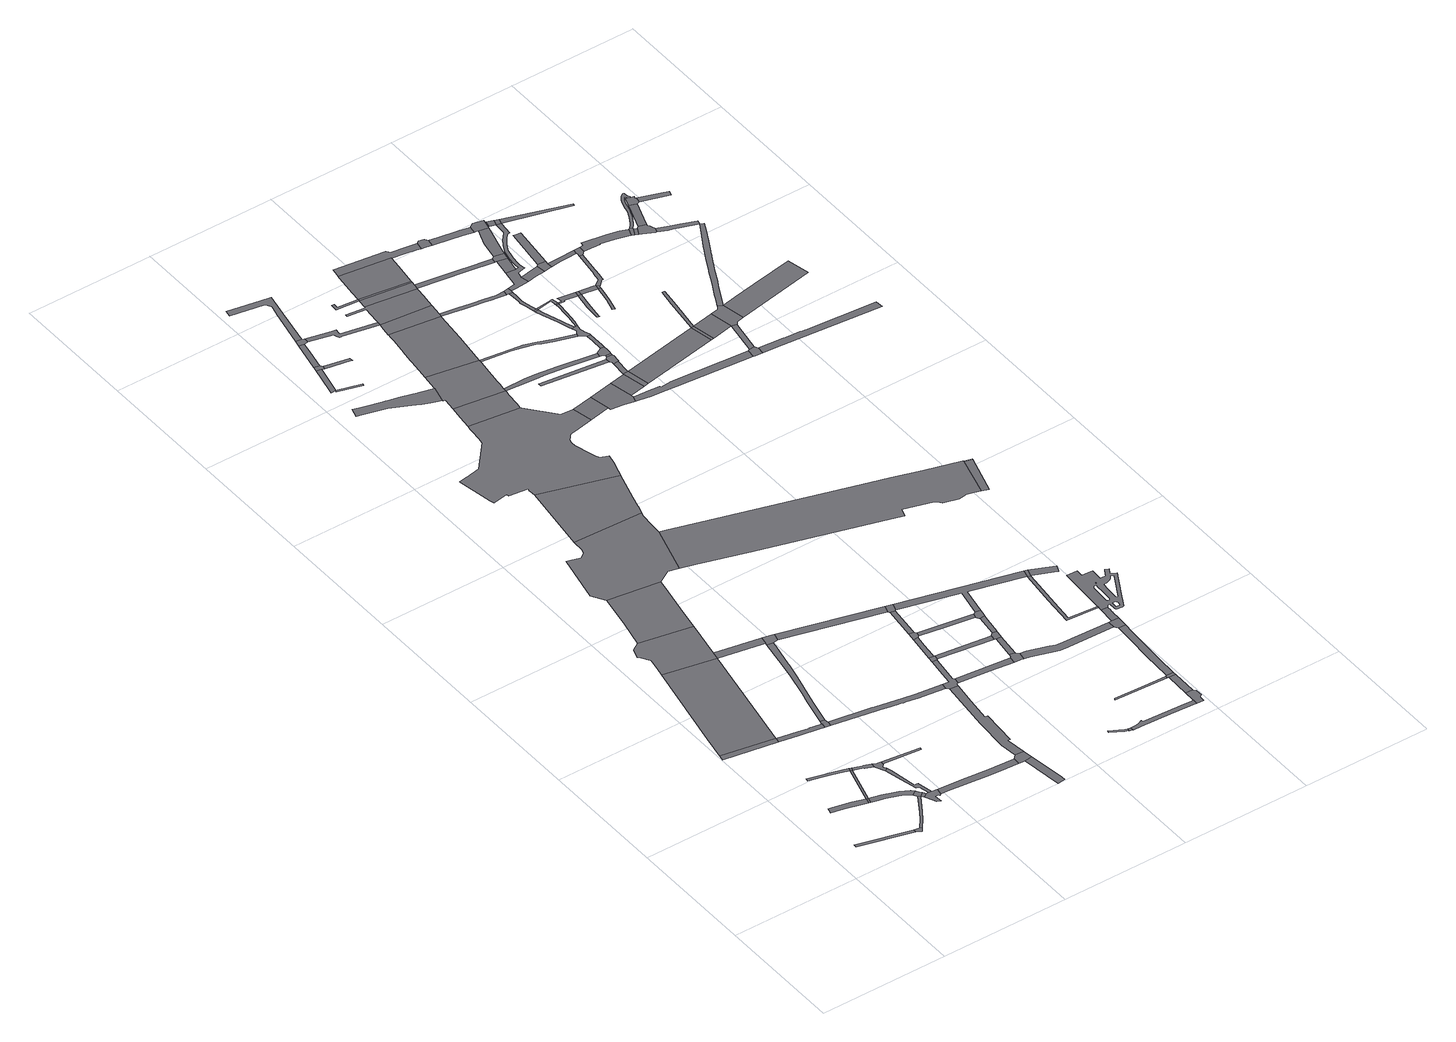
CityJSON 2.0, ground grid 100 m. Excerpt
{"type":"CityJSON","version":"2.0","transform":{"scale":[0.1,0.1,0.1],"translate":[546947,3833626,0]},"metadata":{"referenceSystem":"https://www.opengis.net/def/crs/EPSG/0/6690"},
"CityObjects":{
"road1":{"type":"Road","attributes":{"RoadStructureAttribute.sectionType":"1"},"geometry":[{"type":"MultiSurface","lod":"1","boundaries":[[[0,1,2,3]]]}]},
"road2":{"type":"Road","attributes":{"RoadStructureAttribute.sectionType":"1"},"geometry":[{"type":"MultiSurface","lod":"1","boundaries":[[[4,5,6,7,8,9,10,11]]]}]},
"road3":{"type":"Road","geometry":[{"type":"MultiSurface","lod":"1","boundaries":[[[12,13,14,15]]]}]},
"road4":{"type":"Road","geometry":[{"type":"MultiSurface","lod":"1","boundaries":[[[3,2,16,17,18,19,20]]]}]},
"road5":{"type":"Road","geometry":[{"type":"MultiSurface","lod":"1","boundaries":[[[11,10,21,22]]]}]},
"road6":{"type":"Road","attributes":{"RoadStructureAttribute.sectionType":"1"},"geometry":[{"type":"MultiSurface","lod":"1","boundaries":[[[23,24,25,26,27,28,29,30,31]]]}]},
"road7":{"type":"Road","attributes":{"RoadStructureAttribute.sectionType":"1"},"geometry":[{"type":"MultiSurface","lod":"1","boundaries":[[[30,11,22,32]]]}]},
"road8":{"type":"Road","attributes":{"RoadStructureAttribute.sectionType":"1"},"geometry":[{"type":"MultiSurface","lod":"1","boundaries":[[[33,34,35,20,19,36,37,38]]]}]},
"road9":{"type":"Road","attributes":{"RoadStructureAttribute.sectionType":"1"},"geometry":[{"type":"MultiSurface","lod":"1","boundaries":[[[39,40,41,42,22,21,43,44,45,46,47,48,49]]]}]},
"road10":{"type":"Road","attributes":{"function":"3","RoadStructureAttribute.sectionType":"1"},"geometry":[{"type":"MultiSurface","lod":"1","boundaries":[[[50,51,12,15,52,53]]]}]},
"road11":{"type":"Road","geometry":[{"type":"MultiSurface","lod":"1","boundaries":[[[31,30,32,54]]]}]},
"road12":{"type":"Road","attributes":{"RoadStructureAttribute.sectionType":"1"},"geometry":[{"type":"MultiSurface","lod":"1","boundaries":[[[55,56,54,32,57,58,59,60]]]}]},
"road13":{"type":"Road","geometry":[{"type":"MultiSurface","lod":"1","boundaries":[[[61,49,48,33,38,62]]]}]},
"road14":{"type":"Road","attributes":{"RoadStructureAttribute.sectionType":"1"},"geometry":[{"type":"MultiSurface","lod":"1","boundaries":[[[62,38,63,64]]]}]},
"road15":{"type":"Road","attributes":{"RoadStructureAttribute.sectionType":"1"},"geometry":[{"type":"MultiSurface","lod":"1","boundaries":[[[65,66,67,68,69,15,14,70,71,72,73]]]}]},
"road16":{"type":"Road","geometry":[{"type":"MultiSurface","lod":"1","boundaries":[[[64,63,74,75,76,77,78,79,80,81,82,83]]]}]},
"road17":{"type":"Road","attributes":{"RoadStructureAttribute.sectionType":"1"},"geometry":[{"type":"MultiSurface","lod":"1","boundaries":[[[84,85,86,87,88,89,90,91,92,83,82]]]}]},
"road18":{"type":"Road","geometry":[{"type":"MultiSurface","lod":"1","boundaries":[[[93,94,60,59,89,88,95,96,97,98,99,100,101,102,103,104]]]}]},
"road19":{"type":"Road","geometry":[{"type":"MultiSurface","lod":"1","boundaries":[[[105,106,107,108,109,110,111,50,53,112,113,114]]]}]},
"road20":{"type":"Road","geometry":[{"type":"MultiSurface","lod":"1","boundaries":[[[115,116,117,73,72,118,119,120,121,122]]]}]},
"road21":{"type":"Road","attributes":{"RoadStructureAttribute.sectionType":"1"},"geometry":[{"type":"MultiSurface","lod":"1","boundaries":[[[123,124,104,103]]]}]},
"road22":{"type":"Road","attributes":{"RoadStructureAttribute.sectionType":"1"},"geometry":[{"type":"MultiSurface","lod":"1","boundaries":[[[125,126,127,81,80,128,129,130,131,132]]]}]},
"road23":{"type":"Road","attributes":{"function":"3","RoadStructureAttribute.sectionType":"1"},"geometry":[{"type":"MultiSurface","lod":"1","boundaries":[[[133,134,105,114,135,136,137]]]}]},
"road24":{"type":"Road","attributes":{"RoadStructureAttribute.sectionType":"1"},"geometry":[{"type":"MultiSurface","lod":"1","boundaries":[[[138,139,140,141,142,115,122,143,144,145,146,147,148]]]}]},
"road25":{"type":"Road","attributes":{"RoadStructureAttribute.sectionType":"1"},"geometry":[{"type":"MultiSurface","lod":"1","boundaries":[[[113,112,149,150,151,152,153]]]}]},
"road26":{"type":"Road","attributes":{"RoadStructureAttribute.sectionType":"1"},"geometry":[{"type":"MultiSurface","lod":"1","boundaries":[[[154,155,156,157,158,159,119,118,160,161,162,163,164,165,166,167,168,169,170]]]}]},
"road27":{"type":"Road","geometry":[{"type":"MultiSurface","lod":"1","boundaries":[[[171,153,152,138,148,172,173]]]}]},
"road28":{"type":"Road","attributes":{"RoadStructureAttribute.sectionType":"1"},"geometry":[{"type":"MultiSurface","lod":"1","boundaries":[[[174,175,176,177,178,179]]]}]},
"road29":{"type":"Road","geometry":[{"type":"MultiSurface","lod":"1","boundaries":[[[180,132,131,177,176,181]]]}]},
"road30":{"type":"Road","geometry":[{"type":"MultiSurface","lod":"1","boundaries":[[[182,183,184,185,186,187,188,189,190,191,133,137,192,193,194,195,196,197]]]}]},
"road31":{"type":"Road","attributes":{"RoadStructureAttribute.sectionType":"1"},"geometry":[{"type":"MultiSurface","lod":"1","boundaries":[[[198,199,200,180,181,201,202,203,204,205,206]]]}]},
"road32":{"type":"Road","attributes":{"RoadStructureAttribute.sectionType":"1"},"geometry":[{"type":"MultiSurface","lod":"1","boundaries":[[[207,208,209,210,211]]]}]},
"road33":{"type":"Road","attributes":{"RoadStructureAttribute.sectionType":"1"},"geometry":[{"type":"MultiSurface","lod":"1","boundaries":[[[173,172,212,213]]]}]},
"road34":{"type":"Road","geometry":[{"type":"MultiSurface","lod":"1","boundaries":[[[214,215,216,210,217]]]}]},
"road35":{"type":"Road","attributes":{"RoadStructureAttribute.sectionType":"1"},"geometry":[{"type":"MultiSurface","lod":"1","boundaries":[[[218,219,220,221,170,169,198,206,222,223,224,225,226,227,228,229,230]]]}]},
"road36":{"type":"Road","attributes":{"function":"3"},"geometry":[{"type":"MultiSurface","lod":"1","boundaries":[[[231,182,197,232,233,234,235,236]]]}]},
"road37":{"type":"Road","geometry":[{"type":"MultiSurface","lod":"1","boundaries":[[[237,238,207,211,239,240,241,242,243]]]}]},
"road38":{"type":"Road","attributes":{"RoadStructureAttribute.sectionType":"1"},"geometry":[{"type":"MultiSurface","lod":"1","boundaries":[[[244,245,246,247,248,249,250,251,252,253,254,255,256,257,258,259,260,261,262,263,264,265,266]]]}]},
"road39":{"type":"Road","attributes":{"RoadStructureAttribute.sectionType":"1"},"geometry":[{"type":"MultiSurface","lod":"1","boundaries":[[[267,268,237,243,269,270]]]}]},
"road40":{"type":"Road","geometry":[{"type":"MultiSurface","lod":"1","boundaries":[[[271,218,230,272,273,274,275,276]]]}]},
"road41":{"type":"Road","geometry":[{"type":"MultiSurface","lod":"1","boundaries":[[[277,278,279,280,240,239]]]}]},
"road42":{"type":"Road","attributes":{"RoadStructureAttribute.sectionType":"1"},"geometry":[{"type":"MultiSurface","lod":"1","boundaries":[[[281,282,283,284,285,286,271,276]]]}]},
"road43":{"type":"Road","geometry":[{"type":"MultiSurface","lod":"1","boundaries":[[[287,288,289,290,291,292,293,294,295,296,297,298,299,300,301,302,303,304,305,306,231,236,307,308,309,310,311,312,313,314,315,316,317,318,319,320,321,322,323,324,325,326,327,328,329,330,331,332,333,334,335]]]}]},
"road44":{"type":"Road","geometry":[{"type":"MultiSurface","lod":"1","boundaries":[[[336,337,267,270,338,339,340]]]}]},
"road45":{"type":"Road","attributes":{"RoadStructureAttribute.sectionType":"1"},"geometry":[{"type":"MultiSurface","lod":"1","boundaries":[[[341,342,343,344,345,346,347,348,349,350,351,352,353,354,355,336,340]]]}]},
"road46":{"type":"Road","attributes":{"RoadStructureAttribute.sectionType":"1"},"geometry":[{"type":"MultiSurface","lod":"1","boundaries":[[[225,224,356,357,358]]]}]},
"road47":{"type":"Road","geometry":[{"type":"MultiSurface","lod":"1","boundaries":[[[359,285,284,360,361,362,363,364,365,366]]]}]},
"road48":{"type":"Road","geometry":[{"type":"MultiSurface","lod":"1","boundaries":[[[367,368,369,370,371,372,373,374]]]}]},
"road49":{"type":"Road","attributes":{"RoadStructureAttribute.sectionType":"1"},"geometry":[{"type":"MultiSurface","lod":"1","boundaries":[[[375,359,366,376,377]]]}]},
"road50":{"type":"Road","geometry":[{"type":"MultiSurface","lod":"1","boundaries":[[[374,373,378,379,380]]]}]},
"road51":{"type":"Road","attributes":{"RoadStructureAttribute.sectionType":"1"},"geometry":[{"type":"MultiSurface","lod":"1","boundaries":[[[275,274,381,382]]]}]},
"road52":{"type":"Road","attributes":{"RoadStructureAttribute.sectionType":"1"}},
"road53":{"type":"Road","geometry":[{"type":"MultiSurface","lod":"1","boundaries":[[[213,212,383,375,377,384,385,386]]]}]},
"road54":{"type":"Road","geometry":[{"type":"MultiSurface","lod":"1","boundaries":[[[387,388,287,335,389,390,391,392,393,394,395,396]]]}]},
"road55":{"type":"Road","attributes":{"RoadStructureAttribute.sectionType":"1"},"geometry":[{"type":"MultiSurface","lod":"1","boundaries":[[[397,398,399,400,339,338,401,402,403,404,405,406,407]]]}]},
"road56":{"type":"Road","attributes":{"RoadStructureAttribute.sectionType":"1"},"geometry":[{"type":"MultiSurface","lod":"1","boundaries":[[[363,362,408,409,410]]]}]},
"road57":{"type":"Road","geometry":[{"type":"MultiSurface","lod":"1","boundaries":[[[411,412,358,357,413,414,415,416,417]]]}]},
"road58":{"type":"Road","geometry":[{"type":"MultiSurface","lod":"1","boundaries":[[[418,419,266,265,420,421,422,423,387,396,424,425,426,427,428,429,430,431,432,433,434,435]]]}]},
"road59":{"type":"Road","attributes":{"RoadStructureAttribute.sectionType":"1"},"geometry":[{"type":"MultiSurface","lod":"1","boundaries":[[[436,411,417,437]]]}]},
"road60":{"type":"Road","geometry":[{"type":"MultiSurface","lod":"1","boundaries":[[[438,382,381,439,436,437,440,441]]]}]},
"road61":{"type":"Road","attributes":{"RoadStructureAttribute.sectionType":"1"},"geometry":[{"type":"MultiSurface","lod":"1","boundaries":[[[442,443,444,445,446,447,448,380,379,449,450,451,452,453,454,455,456]]]}]},
"road62":{"type":"Road","attributes":{"RoadStructureAttribute.sectionType":"1"},"geometry":[{"type":"MultiSurface","lod":"1","boundaries":[[[457,458,459,460,461,438,441]]]}]},
"road63":{"type":"Road","geometry":[{"type":"MultiSurface","lod":"1","boundaries":[[[462,463,410,409,464,465,460,459,466,467]]]}]},
"road64":{"type":"Road","attributes":{"function":"3","RoadStructureAttribute.sectionType":"1"},"geometry":[{"type":"MultiSurface","lod":"1","boundaries":[[[468,469,470,471,472,473,474,475,476,418,435,477,478,479,480,481]]]}]},
"road65":{"type":"Road","geometry":[{"type":"MultiSurface","lod":"1","boundaries":[[[482,483,484,485,486,487]]]}]},
"road66":{"type":"Road","attributes":{"RoadStructureAttribute.sectionType":"1"},"geometry":[{"type":"MultiSurface","lod":"1","boundaries":[[[488,489,490,491,492,493,494,495]]]}]},
"road67":{"type":"Road","geometry":[{"type":"MultiSurface","lod":"1","boundaries":[[[386,385,496,497,462,467,498,499,500,501]]]}]},
"road68":{"type":"Road","attributes":{"RoadStructureAttribute.sectionType":"1"},"geometry":[{"type":"MultiSurface","lod":"1","boundaries":[[[502,332,331,503]]]}]},
"road69":{"type":"Road","attributes":{"RoadStructureAttribute.sectionType":"1"},"geometry":[{"type":"MultiSurface","lod":"1","boundaries":[[[504,505,506,507,416,415,508,509,510,511,512]]]}]},
"road70":{"type":"Road","geometry":[{"type":"MultiSurface","lod":"1","boundaries":[[[406,513,514,468,481,515,516]]]}]},
"road71":{"type":"Road","geometry":[{"type":"MultiSurface","lod":"1","boundaries":[[[517,518,519,520,521,522,523,524,407,406,516,525,526,527,528]]]}]},
"road72":{"type":"Road","attributes":{"function":"3","RoadStructureAttribute.sectionType":"1"},"geometry":[{"type":"MultiSurface","lod":"1","boundaries":[[[529,530,531,532,533,534,535,536,537,194,193,538,539,540,541,542,543,544,545,546,547,548,549,550,551,552,553]]]}]},
"road73":{"type":"Road","geometry":[{"type":"MultiSurface","lod":"1","boundaries":[[[554,555,456,455,556,557,558,559]]]}]},
"road74":{"type":"Road","attributes":{"RoadStructureAttribute.sectionType":"1"},"geometry":[{"type":"MultiSurface","lod":"1","boundaries":[[[560,561,555,554,562]]]}]},
"road75":{"type":"Road","geometry":[{"type":"MultiSurface","lod":"1","boundaries":[[[486,528,527,563,564,565]]]}]},
"road76":{"type":"Road","geometry":[{"type":"MultiSurface","lod":"1","boundaries":[[[566,567,495,494,560,562,568]]]}]},
"road77":{"type":"Road","attributes":{"RoadStructureAttribute.sectionType":"1"},"geometry":[{"type":"MultiSurface","lod":"1","boundaries":[[[569,570,571,572,424,396,573,574,575,576,577,578]]]}]},
"road78":{"type":"Road","geometry":[{"type":"MultiSurface","lod":"1","boundaries":[[[487,486,565,579]]]}]},
"road79":{"type":"Road","geometry":[{"type":"MultiSurface","lod":"1","boundaries":[[[580,502,503,581,582,583,584,585]]]}]},
"road80":{"type":"Road","attributes":{"function":"3","RoadStructureAttribute.sectionType":"1"},"geometry":[{"type":"MultiSurface","lod":"1","boundaries":[[[586,587,588,589,590,591,592,487,579,593,594]]]}]},
"road81":{"type":"Road","attributes":{"RoadStructureAttribute.sectionType":"1"},"geometry":[{"type":"MultiSurface","lod":"1","boundaries":[[[595,596,597,598,599]]]}]},
"road82":{"type":"Road","attributes":{"RoadStructureAttribute.sectionType":"1"},"geometry":[{"type":"MultiSurface","lod":"1","boundaries":[[[600,601,602,603,566,568,604,605,606,607,608]]]}]},
"road83":{"type":"Road","attributes":{"RoadStructureAttribute.sectionType":"1"},"geometry":[{"type":"MultiSurface","lod":"1","boundaries":[[[609,610,611,612,613,614,435,434,615,616,617,618,619,620,621]]]}]},
"road84":{"type":"Road","attributes":{"RoadStructureAttribute.sectionType":"1"},"geometry":[{"type":"MultiSurface","lod":"1","boundaries":[[[622,580,585,623]]]}]},
"road85":{"type":"Road","geometry":[{"type":"MultiSurface","lod":"1","boundaries":[[[512,511,600,608,624,625]]]}]},
"road86":{"type":"Road","attributes":{"RoadStructureAttribute.sectionType":"1"},"geometry":[{"type":"MultiSurface","lod":"1","boundaries":[[[626,627,628,629,630,631,632,633]]]}]},
"road87":{"type":"Road","geometry":[{"type":"MultiSurface","lod":"1","boundaries":[[[634,635,636,637,586,594,638,639,640,641,642,643,644,645,646]]]}]},
"road88":{"type":"Road","attributes":{"RoadStructureAttribute.sectionType":"1"},"geometry":[{"type":"MultiSurface","lod":"1","boundaries":[[[647,648,649,650,515,481,651,652,653,654,655,656,657,658,659,660]]]}]},
"road89":{"type":"Road","geometry":[{"type":"MultiSurface","lod":"1","boundaries":[[[661,662,625,624,663,664,665,666,667]]]}]},
"road90":{"type":"Road","geometry":[{"type":"MultiSurface","lod":"1","boundaries":[[[501,500,626,633,668]]]}]},
"road91":{"type":"Road","geometry":[{"type":"MultiSurface","lod":"1","boundaries":[[[669,670,622,623,671,672]]]}]},
"road92":{"type":"Road","attributes":{"RoadStructureAttribute.sectionType":"1"},"geometry":[{"type":"MultiSurface","lod":"1","boundaries":[[[673,674,675,669,672]]]}]},
"road93":{"type":"Road","geometry":[{"type":"MultiSurface","lod":"1","boundaries":[[[668,633,676,677,678,679]]]}]},
"road94":{"type":"Road","geometry":[{"type":"MultiSurface","lod":"1","boundaries":[[[680,681,599,598,682,683,684,685,686,675,674,687,688,689,690,691]]]}]},
"road95":{"type":"Road","geometry":[{"type":"MultiSurface","lod":"1","boundaries":[[[692,693,694,578,577,695,696,697,698,699,700,701,702]]]}]},
"road96":{"type":"Road","attributes":{"RoadStructureAttribute.sectionType":"1"},"geometry":[{"type":"MultiSurface","lod":"1","boundaries":[[[698,680,691,699]]]}]},
"road97":{"type":"Road","attributes":{"RoadStructureAttribute.sectionType":"1"},"geometry":[{"type":"MultiSurface","lod":"1","boundaries":[[[703,704,564,563,705,706,707,708]]]}]},
"road98":{"type":"Road","attributes":{"RoadStructureAttribute.sectionType":"1"},"geometry":[{"type":"MultiSurface","lod":"1","boundaries":[[[709,710,711,712,713,692,702]]]}]},
"road99":{"type":"Road","geometry":[{"type":"MultiSurface","lod":"1","boundaries":[[[714,715,716,717,718,719,720,721,722,723,724,725,726,621,620,727,728,712,711]]]}]},
"road100":{"type":"Road","attributes":{"RoadStructureAttribute.sectionType":"1"},"geometry":[{"type":"MultiSurface","lod":"1","boundaries":[[[729,730,731,732,733,734,735,736,737,723,722]]]}]},
"road101":{"type":"Road","geometry":[{"type":"MultiSurface","lod":"1","boundaries":[[[738,739,733,732,740]]]}]},
"road102":{"type":"Road","geometry":[{"type":"MultiSurface","lod":"1","boundaries":[[[741,742,743,744,745,630,629,746,661,667,747,748,749,750,751,752,753,754,755,756,757,758,759,760,761,762,763,764,765,766,767,768,769,770,771,772,773,774,775,776,777,778],[779,780,781,782],[783,784,785,786,787,788,789,790,791,792,793,794,795,796],[797,798,799,800,801,802,803,804,805,806,807,808,809,810,811,812,813,814],[815,816,817,818,819,820,821,822,823,824,825,826,827,828,829,830,831]]]}]},
"road103":{"type":"Road","attributes":{"RoadStructureAttribute.sectionType":"1"},"geometry":[{"type":"MultiSurface","lod":"1","boundaries":[[[832,833,834,835,836,739,738,837,838,839,840]]]}]},
"road104":{"type":"Road","geometry":[{"type":"MultiSurface","lod":"1","boundaries":[[[841,660,659,842,832,840,843]]]}]},
"road105":{"type":"Road","attributes":{"RoadStructureAttribute.sectionType":"1"},"geometry":[{"type":"MultiSurface","lod":"1","boundaries":[[[844,845,846,847,848,849,850,584,583,851,852,853,854,855,856,857]]]}]},
"road106":{"type":"Road","attributes":{"RoadStructureAttribute.sectionType":"1"},"geometry":[{"type":"MultiSurface","lod":"1","boundaries":[[[858,859,860,738,740,861,862,863,864]]]}]},
"road107":{"type":"Road","attributes":{"RoadStructureAttribute.sectionType":"1"},"geometry":[{"type":"MultiSurface","lod":"1","boundaries":[[[865,866,867,868,869,870,871,872,873,874,875,721,720]]]}]},
"road108":{"type":"Road","geometry":[{"type":"MultiSurface","lod":"1","boundaries":[[[876,642,641,877,878,879,880]]]}]},
"road109":{"type":"Road","geometry":[{"type":"MultiSurface","lod":"1","boundaries":[[[864,863,869,868]]]}]},
"road110":{"type":"Road","attributes":{"RoadStructureAttribute.sectionType":"1"},"geometry":[{"type":"MultiSurface","lod":"1","boundaries":[[[881,672,671,882]]]}]},
"road111":{"type":"Road","attributes":{"RoadStructureAttribute.sectionType":"1"},"geometry":[{"type":"MultiSurface","lod":"1","boundaries":[[[883,884,885,864,868,886,887,888,889]]]}]},
"road112":{"type":"Road","attributes":{"RoadStructureAttribute.sectionType":"1"},"geometry":[{"type":"MultiSurface","lod":"1","boundaries":[[[890,891,892,893,894,895,896,888]]]}]},
"road113":{"type":"Road","geometry":[{"type":"MultiSurface","lod":"1","boundaries":[[[897,898,899,900]]]}]},
"road114":{"type":"Road","attributes":{"RoadStructureAttribute.sectionType":"1"},"geometry":[{"type":"MultiSurface","lod":"1","boundaries":[[[901,902,879,878,903,904,905,906,907]]]}]},
"road115":{"type":"Road","geometry":[{"type":"MultiSurface","lod":"1","boundaries":[[[908,909,910,708,707,897,900,911]]]}]},
"road116":{"type":"Road","attributes":{"RoadStructureAttribute.sectionType":"1"},"geometry":[{"type":"MultiSurface","lod":"1","boundaries":[[[912,913,914,915,916,917,918,919]]]}]},
"road117":{"type":"Road","geometry":[{"type":"MultiSurface","lod":"1","boundaries":[[[889,888,896,920]]]}]},
"road118":{"type":"Road","attributes":{"RoadStructureAttribute.sectionType":"1"},"geometry":[{"type":"MultiSurface","lod":"1","boundaries":[[[921,922,923,924,925,926,927,928,929,930,931,932,899,898,933,934,841,843,935,936,916,915,914,937,938,939,940,941,942,943,944,945,946,947,948,949,950,951,952]]]}]},
"road119":{"type":"Road","attributes":{"RoadStructureAttribute.sectionType":"1"},"geometry":[{"type":"MultiSurface","lod":"1","boundaries":[[[953,920,896,954,955]]]}]},
"road120":{"type":"Road","geometry":[{"type":"MultiSurface","lod":"1","boundaries":[[[954,956,957,958,959,960,961,962]]]}]},
"road121":{"type":"Road","attributes":{"RoadStructureAttribute.sectionType":"1"},"geometry":[{"type":"MultiSurface","lod":"1","boundaries":[[[963,964,965,908,911,966,967,968]]]}]},
"road122":{"type":"Road","geometry":[{"type":"MultiSurface","lod":"1","boundaries":[[[969,912,919,970,971,972,973]]]}]},
"road123":{"type":"Road","attributes":{"RoadStructureAttribute.sectionType":"1"},"geometry":[{"type":"MultiSurface","lod":"1","boundaries":[[[974,553,552,975,976]]]}]},
"road124":{"type":"Road","geometry":[{"type":"MultiSurface","lod":"1","boundaries":[[[955,954,962,977,978]]]}]},
"road125":{"type":"Road","geometry":[{"type":"MultiSurface","lod":"1","boundaries":[[[979,907,906,980,963,968,981,982]]]}]},
"road126":{"type":"Road","attributes":{"RoadStructureAttribute.sectionType":"1"},"geometry":[{"type":"MultiSurface","lod":"1","boundaries":[[[983,984,985,969,973]]]}]},
"road127":{"type":"Road","geometry":[{"type":"MultiSurface","lod":"1","boundaries":[[[986,987,881,882,988]]]}]},
"road128":{"type":"Road","attributes":{"RoadStructureAttribute.sectionType":"7"},"geometry":[{"type":"MultiSurface","lod":"1","boundaries":[[[989,990,991]]]}]},
"road129":{"type":"Road","attributes":{"RoadStructureAttribute.sectionType":"1"},"geometry":[{"type":"MultiSurface","lod":"1","boundaries":[[[992,993,994,995,972,971,996,997,998,999]]]}]},
"road130":{"type":"Road","geometry":[{"type":"MultiSurface","lod":"1","boundaries":[[[1000,1001,921,1002]]]}]},
"road131":{"type":"Road","geometry":[{"type":"MultiSurface","lod":"1","boundaries":[[[1003,1004,1005,1006,857,856,1007,1008,1009]]]}]},
"road132":{"type":"Road","attributes":{"RoadStructureAttribute.sectionType":"1"},"geometry":[{"type":"MultiSurface","lod":"1","boundaries":[[[1010,1011,1012,1013,1014,955,978,1015,1016,1017,1018,1019,1020]]]}]},
"road133":{"type":"Road","geometry":[{"type":"MultiSurface","lod":"1","boundaries":[[[1002,921,952,1021]]]}]},
"road134":{"type":"Road","attributes":{"RoadStructureAttribute.sectionType":"1"},"geometry":[{"type":"MultiSurface","lod":"1","boundaries":[[[1022,1023,1024,1025,1026,1027,987,986]]]}]},
"road135":{"type":"Road","attributes":{"RoadStructureAttribute.sectionType":"1"},"geometry":[{"type":"MultiSurface","lod":"1","boundaries":[[[1028,1029,1030,986,988,1031]]]}]},
"road136":{"type":"Road","attributes":{"RoadStructureAttribute.sectionType":"1"},"geometry":[{"type":"MultiSurface","lod":"1","boundaries":[[[1031,1032,1005,1004,1033,1034]]]}]},
"road137":{"type":"Road","geometry":[{"type":"MultiSurface","lod":"1","boundaries":[[[1035,992,999,1036,1010,1020,1037]]]}]},
"road138":{"type":"Road","geometry":[{"type":"MultiSurface","lod":"1","boundaries":[[[1038,1039,1040,1028,1031,1034,1041,1042,1043]]]}]},
"road139":{"type":"Road","geometry":[{"type":"MultiSurface","lod":"1","boundaries":[[[1044,1045,1021,952]]]}]},
"road140":{"type":"Road","attributes":{"RoadStructureAttribute.sectionType":"1"},"geometry":[{"type":"MultiSurface","lod":"1","boundaries":[[[1046,1047,1048,1049,1035,1037,1050,1051,1052,1053,1054,1055,1056]]]}]},
"road141":{"type":"Road","attributes":{"RoadStructureAttribute.sectionType":"1"},"geometry":[{"type":"MultiSurface","lod":"1","boundaries":[[[1057,1058,1059,1060,1061,1062,1009,1008,1063,1064,1065]]]}]},
"road142":{"type":"Road","geometry":[{"type":"MultiSurface","lod":"1","boundaries":[[[1066,1067,1068,1056,1055,1069,1070,1071,1072,1073]]]}]},
"road143":{"type":"Road","attributes":{"RoadStructureAttribute.sectionType":"1"},"geometry":[{"type":"MultiSurface","lod":"1","boundaries":[[[1070,1069,1074,1075]]]}]},
"road144":{"type":"Road","attributes":{"RoadStructureAttribute.sectionType":"1"},"geometry":[{"type":"MultiSurface","lod":"1","boundaries":[[[1076,1077,1078,1079,1080,1081,1082,1083,1084,1085,1086,1087,1088,1089,1038,1043,1090,1091,1092,1093,1094,1095,1096,1097,1098,1099,1100,1101]]]}]},
"road145":{"type":"Road","attributes":{"RoadStructureAttribute.sectionType":"1"},"geometry":[{"type":"MultiSurface","lod":"1","boundaries":[[[1102,1103,1104,1105,1106,1107,1043,1042,1108]]]}]},
"road146":{"type":"Road","geometry":[{"type":"MultiSurface","lod":"1","boundaries":[[[1109,1075,1074,1110,1111,1112,1113,1114,1115,1116,1117]]]}]},
"road147":{"type":"Road","geometry":[{"type":"MultiSurface","lod":"1","boundaries":[[[1118,1119,1120,1121,1122,1123,1124,1125,1126,1127,1128,1129,1130,1131,1132,1133,1134,1135,1136,1137,1138,1139,1140,1141,1066,1073,1142,1143,1144,1145,1146,1147,1148,1149,1150,1151,1152,1153,1154,1155,1156,1157,1158,1159,1160,1161,1162,1163]]]}]},
"road148":{"type":"Road","attributes":{"RoadStructureAttribute.sectionType":"1"},"geometry":[{"type":"MultiSurface","lod":"1","boundaries":[[[1164,1165,1109,1117,1166,1167]]]}]},
"road149":{"type":"Road","attributes":{"RoadStructureAttribute.sectionType":"1"},"geometry":[{"type":"MultiSurface","lod":"1","boundaries":[[[1168,1169,1113,1112,1170,1171,1172,1173,1076,1174]]]}]},
"road150":{"type":"Road","geometry":[{"type":"MultiSurface","lod":"1","boundaries":[[[1175,1164,1167,1176,1177,1178,1179,1180,1163,1162]]]}]},
"road151":{"type":"Road","attributes":{"RoadStructureAttribute.sectionType":"1"},"geometry":[{"type":"MultiSurface","lod":"1","boundaries":[[[1181,1177,1176,1182,1183]]]}]}
},
"vertices":[
[201,290,0],[195,264,0],[612,157,0],[611,182,0],
[451,657,0],[311,687,0],[278,694,0],[269,650,0],[363,629,0],[493,597,0],[535,586,0],[547,629,0],
[18,1564,0],[10,1523,0],[422,1451,0],[428,1490,0],
[635,146,0],[650,135,0],[657,144,0],[670,161,0],[656,172,0],
[548,582,0],[561,625,0],
[536,982,0],[507,990,0],[455,1003,0],[342,1030,0],[338,1007,0],[503,968,0],[592,939,0],[630,927,0],[637,950,0],
[644,922,0],
[840,447,0],[753,305,0],[710,241,0],[724,231,0],[768,295,0],[855,436,0],
[837,521,0],[769,559,0],[752,565,0],[650,599,0],[589,571,0],[653,552,0],[740,524,0],[760,518,0],[814,485,0],[821,475,0],[859,500,0],
[200,2473,0],[55,1756,0],[479,1760,0],[601,2394,0],
[657,944,0],
[737,917,0],[729,920,0],[725,896,0],[724,889,0],[785,866,0],[788,897,0],
[873,479,0],[887,458,0],
[870,414,0],[902,436,0],
[671,1445,0],[669,1445,0],[596,1460,0],[594,1460,0],[429,1490,0],[565,1425,0],[724,1397,0],[759,1391,0],[766,1429,0],
[899,357,0],[909,327,0],[937,313,0],[932,377,0],[956,376,0],[965,364,0],[979,374,0],[988,428,0],[945,432,0],[921,434,0],
[924,538,0],[921,554,0],[892,556,0],[853,768,0],[848,801,0],[820,785,0],[855,647,0],[881,522,0],[905,511,0],
[828,881,0],[822,883,0],[843,806,0],[835,815,0],[832,823,0],[832,830,0],[836,837,0],[841,842,0],[845,845,0],[848,847,0],[849,855,0],[851,878,0],
[264,2830,0],[203,2792,0],[177,2718,0],[185,2707,0],[231,2637,0],[233,2634,0],[212,2530,0],[603,2393,0],[613,2453,0],[670,2753,0],
[772,1458,0],[767,1438,0],[766,1432,0],[803,1383,0],[810,1424,0],[810,1426,0],[807,1438,0],[804,1451,0],
[1148,826,0],[1149,842,0],
[1434,388,0],[1358,395,0],[1214,409,0],[1032,372,0],[1335,342,0],[1442,332,0],[1584,322,0],[1588,377,0],
[361,3315,0],[311,3045,0],[708,2957,0],[755,3203,0],[765,3258,0],
[953,2311,0],[908,2061,0],[889,1952,0],[846,1764,0],[820,1674,0],[850,1651,0],[920,1920,0],[948,2053,0],[951,2067,0],[994,2268,0],[998,2303,0],
[661,2383,0],[928,2332,0],[930,2332,0],[956,2328,0],[967,2386,0],
[1448,1312,0],[1367,1327,0],[1156,1366,0],[1141,1369,0],[1138,1369,0],[813,1424,0],[1211,1309,0],[1213,1310,0],[1299,1294,0],[1324,1289,0],[1329,1288,0],[1336,1286,0],[1352,1283,0],[1450,1264,0],[1534,1255,0],[1652,1241,0],[1658,1286,0],
[1027,2374,0],[1041,2309,0],[1056,2366,0],
[1733,39,0],[1710,217,0],[1695,326,0],[1635,318,0],[1679,0,0],[1737,9,0],
[1618,406,0],[1685,403,0],
[540,3929,0],[539,3921,0],[537,3833,0],[522,3799,0],[510,3791,0],[483,3773,0],[422,3790,0],[410,3794,0],[381,3803,0],[299,3419,0],[868,3319,0],[947,3295,0],[1060,3683,0],[1067,3769,0],[1075,3878,0],[1084,3908,0],
[1670,1217,0],[1624,805,0],[1603,540,0],[1666,557,0],[1687,560,0],[1711,843,0],[1687,844,0],[1709,1029,0],[1733,1209,0],
[198,6386,0],[181,6311,0],[143,6141,0],[183,6141,0],[236,6372,0],
[1807,2108,0],[1822,2167,0],
[366,6076,0],[368,6084,0],[371,6093,0],[176,6129,0],
[1741,1516,0],[1727,1409,0],[1710,1287,0],[1709,1279,0],[1736,1232,0],[1737,1237,0],[1753,1235,0],[1758,1283,0],[1751,1290,0],[1746,1295,0],[1747,1298,0],[1776,1499,0],[1777,1511,0],
[616,4481,0],[1105,3978,0],[1106,3983,0],[1133,4075,0],[1189,4266,0],[1202,4309,0],
[206,6423,0],[201,6402,0],[255,6368,0],[260,6394,0],[256,6402,0],[251,6409,0],[248,6414,0],
[636,5794,0],[599,5804,0],[579,5809,0],[493,5832,0],[407,5853,0],[390,5858,0],[368,5863,0],[246,5894,0],[159,5917,0],[158,5917,0],[155,5918,0],[135,5847,0],[172,5836,0],[366,5784,0],[378,5778,0],[524,5705,0],[528,5703,0],[562,5689,0],[563,5689,0],[619,5666,0],[669,5648,0],[696,5639,0],[730,5768,0],
[256,6663,0],[241,6592,0],[283,6580,0],[295,6655,0],
[1748,1562,0],[1779,1513,0],[1786,1519,0],[1788,1521,0],[1793,1556,0],[1783,1557,0],
[453,6330,0],[458,6329,0],[456,6343,0],[453,6356,0],
[1786,1578,0],[1800,1686,0],[1813,1773,0],[1813,1775,0],[1777,1773,0],[1751,1590,0],
[678,5321,0],[673,5287,0],[670,5261,0],[670,5260,0],[660,5178,0],[652,5126,0],[476,4923,0],[394,4906,0],[362,4900,0],[324,4894,0],[293,4888,0],[342,4608,0],[349,4575,0],[471,4599,0],[470,4577,0],[618,4557,0],[614,4538,0],[616,4524,0],[617,4509,0],[617,4499,0],[1205,4319,0],[1216,4356,0],[1241,4443,0],[1259,4516,0],[1217,4532,0],[1198,4542,0],[1185,4572,0],[1169,4620,0],[1139,4731,0],[1139,4733,0],[1137,4743,0],[1135,4751,0],[1134,4761,0],[1136,4773,0],[1138,4786,0],[1143,4797,0],[1148,4809,0],[1155,4818,0],[1163,4828,0],[1172,4837,0],[1182,4845,0],[1195,4851,0],[1202,4853,0],[1231,4859,0],[1380,4888,0],[1349,5046,0],[1251,5055,0],[1077,5265,0],[1073,5270,0],
[267,6714,0],[260,6682,0],[328,6660,0],[332,6700,0],[310,6705,0],
[351,6914,0],[369,6998,0],[385,7077,0],[397,7136,0],[405,7176,0],[333,7189,0],[77,7238,0],[68,7187,0],[323,7138,0],[328,7137,0],[348,7100,0],[351,7095,0],[330,7008,0],[329,7006,0],[320,6967,0],
[1999,1210,0],[2180,1189,0],[2186,1240,0],
[1785,1840,0],[1816,1777,0],[1822,1783,0],[1826,1786,0],[1833,1819,0],[1830,1822,0],[1823,1834,0],[1822,1836,0],
[2369,186,0],[2266,242,0],[2265,243,0],[2262,234,0],[2259,226,0],[2354,174,0],[2382,167,0],[2387,181,0],
[1816,2095,0],[1824,1851,0],[1852,2088,0],
[2382,157,0],[2407,152,0],[2408,180,0],
[2215,1460,0],[2218,1500,0],
[1816,2097,0],[1854,2089,0],[1863,2094,0],[1878,2152,0],
[703,5524,0],[691,5425,0],[1080,5318,0],[1081,5327,0],[1082,5335,0],[1090,5410,0],[1092,5424,0],[1094,5438,0],[1096,5454,0],[1098,5468,0],
[551,6602,0],[552,6618,0],[555,6647,0],[525,6654,0],[513,6619,0],[521,6593,0],[529,6570,0],[539,6570,0],[546,6570,0],[823,6516,0],[827,6547,0],
[2021,1753,0],[2244,1718,0],[2258,1754,0],
[2202,1271,0],[2198,1247,0],[2228,1183,0],[2234,1183,0],[2253,1179,0],[2265,1243,0],[2244,1265,0],
[746,5900,0],[731,5776,0],[701,5637,0],[701,5632,0],[716,5631,0],[716,5626,0],[1101,5493,0],[1102,5500,0],[1108,5550,0],[1112,5583,0],[1121,5657,0],[1125,5691,0],[1130,5728,0],[1140,5801,0],[1141,5805,0],[1141,5808,0],[1141,5810,0],[1143,5830,0],
[2226,1455,0],[2267,1450,0],
[2243,1520,0],[2216,1460,0],[2269,1463,0],[2277,1516,0],
[2906,164,0],[2866,166,0],[2514,181,0],[2513,184,0],[2509,198,0],[2479,186,0],[2458,177,0],[2411,150,0],[2475,148,0],[2578,143,0],[2709,135,0],[2864,126,0],[2903,124,0],[2916,123,0],[2916,164,0],
[2277,1518,0],[2298,1649,0],[2306,1691,0],[2266,1690,0],[2244,1523,0],
[2279,1764,0],[2266,1753,0],[2245,1717,0],[2263,1695,0],[2308,1702,0],[2319,1756,0],
[809,6402,0],[808,6394,0],[807,6385,0],[800,6327,0],[783,6193,0],[781,6179,0],[780,6165,0],[776,6142,0],[762,6029,0],[1158,5946,0],[1177,6100,0],[1190,6216,0],[1205,6344,0],[1206,6348,0],
[699,6834,0],[702,6869,0],[682,6871,0],[677,6816,0],[858,6798,0],[861,6817,0],
[2746,476,0],[2501,488,0],[2497,481,0],[2494,473,0],[2497,473,0],[2704,465,0],[2912,453,0],[2913,470,0],
[2302,1980,0],[2322,1974,0],[2361,1964,0],[2381,1958,0],[2777,1857,0],[2791,1914,0],
[1517,5079,0],[1547,4921,0],
[2573,1161,0],[2514,1168,0],[2474,1184,0],[2317,1234,0],[2301,1171,0],[2502,1107,0],[2569,1101,0],[2933,1090,0],[2935,1150,0],
[824,6516,0],[818,6472,0],[1210,6378,0],[1222,6476,0],
[848,6720,0],[698,6737,0],[696,6717,0],[846,6700,0],[846,6697,0],[839,6648,0],[828,6557,0],[828,6551,0],[1238,6595,0],[1245,6655,0],[1247,6673,0],[850,6729,0],
[3138,3073,0],[3138,3074,0],[3139,3076,0],[3135,3078,0],[2865,3157,0],[2648,3221,0],[2445,3279,0],[1352,3598,0],[1114,3667,0],[1060,3263,0],[1453,3148,0],[2335,2890,0],[2468,2851,0],[2487,2846,0],[2509,2914,0],[2554,2901,0],[2733,2848,0],[2746,2834,0],[2772,2807,0],[2885,2775,0],[2929,2780,0],[2951,2783,0],[3005,2767,0],[3052,2753,0],[3137,3070,0],
[2975,253,0],[2919,252,0],[2970,120,0],[2973,166,0],[2994,178,0],[2991,234,0],
[2924,452,0],[2924,443,0],[2978,448,0],
[1247,6675,0],[1253,6715,0],[1257,6748,0],
[2925,477,0],[2921,475,0],[2979,476,0],
[1527,5467,0],[1356,5489,0],[1312,5495,0],[1278,5495,0],[1278,5455,0],[1357,5449,0],[1399,5446,0],[1560,5425,0],[1817,5386,0],[1822,5423,0],
[1258,6758,0],
[1712,5116,0],[1552,4901,0],[1648,4888,0],[1734,4871,0],[1749,4914,0],[1747,4935,0],
[895,7087,0],[894,7084,0],[893,7080,0],[893,7075,0],[892,7073,0],[881,6978,0],[871,6896,0],[1282,6935,0],[1294,7032,0],
[1320,5398,0],[1319,5384,0],[1318,5370,0],[1833,5301,0],[1833,5335,0],
[2955,1065,0],[2946,926,0],[2932,710,0],[2925,483,0],[2985,650,0],[2986,652,0],[2988,718,0],[3006,982,0],[3010,1061,0],
[1772,5682,0],[1664,5718,0],[1571,5755,0],[1474,5782,0],[1443,5790,0],[1303,5807,0],[1371,5781,0],[1451,5766,0],[1559,5735,0],[1579,5720,0],[1652,5696,0],[1821,5639,0],[1830,5665,0],
[1837,5141,0],[1872,4959,0],
[3016,1146,0],[2961,1149,0],
[2776,1854,0],[2745,1573,0],[2721,1331,0],[2972,1313,0],[2973,1326,0],[2744,1348,0],[2763,1523,0],[2801,1848,0],
[905,7162,0],[898,7105,0],[897,7100,0],[897,7097,0],[1305,7030,0],[1389,7015,0],[1481,6999,0],[1512,6994,0],[1523,7052,0],[1446,7065,0],[1326,7083,0],[1316,7096,0],[1305,7110,0],
[1631,6306,0],[1547,6321,0],[1452,6337,0],[1354,6354,0],[1215,6347,0],[1272,6338,0],[1355,6323,0],[1357,6323,0],[1447,6307,0],[1520,6295,0],[1581,6285,0],[1625,6279,0],[1691,6271,0],[1695,6309,0],
[2970,1282,0],[2962,1162,0],[3020,1217,0],[3020,1221,0],[3021,1237,0],[3022,1253,0],[3024,1279,0],
[2820,1906,0],
[1838,5149,0],[1837,5145,0],[1913,4967,0],[1878,5148,0],
[1879,5170,0],[1886,5273,0],[1847,5271,0],
[2808,1845,0],[2950,1785,0],[2979,1773,0],[3001,1830,0],
[1850,5353,0],[1836,5339,0],[1836,5300,0],[1848,5290,0],[1848,5285,0],[1847,5273,0],[1845,5273,0],[1887,5276,0],[1893,5275,0],[1894,5281,0],[1896,5339,0],[1896,5351,0],
[1871,5448,0],[1865,5445,0],[1825,5424,0],[1840,5383,0],[1842,5381,0],[1850,5373,0],[1853,5370,0],[1897,5369,0],[1898,5380,0],[1899,5414,0],[1900,5447,0],
[1626,6660,0],[1622,6660,0],[1620,6620,0],[1622,6620,0],[1827,6590,0],[1833,6627,0],
[1902,5475,0],[1901,5556,0],[1900,5602,0],[1871,5602,0],[1873,5543,0],
[1900,5614,0],[1900,5616,0],[1891,5640,0],[1887,5652,0],[1884,5664,0],[1876,5688,0],[1887,5735,0],[1875,5731,0],[1861,5731,0],[1837,5723,0],[1848,5689,0],[1838,5676,0],[1834,5670,0],[1840,5633,0],[1870,5609,0],
[1836,5805,0],[1826,5837,0],[1780,5980,0],[1769,6017,0],[1743,6015,0],[1761,5955,0],[1791,5866,0],[1800,5840,0],[1830,5745,0],
[1764,6035,0],[1740,6030,0],[1774,6024,0],
[3076,1648,0],[3080,1703,0],[2999,1709,0],[2974,1339,0],[2974,1338,0],[2971,1301,0],[3033,1292,0],[3040,1297,0],[3045,1299,0],[3055,1299,0],[3053,1275,0],[3053,1267,0],[3053,1266,0],[3052,1254,0],[3052,1248,0],[3053,1243,0],[3056,1237,0],[3058,1234,0],[3061,1232,0],[3065,1230,0],[3095,1227,0],[3106,1226,0],[3116,1226,0],[3141,1272,0],[3145,1279,0],[3153,1292,0],[3245,1459,0],[3284,1528,0],[3268,1537,0],[3241,1554,0],[3263,1594,0],[3239,1609,0],[3215,1569,0],[3203,1548,0],[3183,1550,0],[3158,1552,0],[3163,1643,0],[3114,1646,0],[3108,1534,0],[3109,1533,0],[3109,1526,0],[3108,1527,0],[3106,1289,0],[3108,1282,0],[3108,1279,0],[3108,1275,0],[3107,1264,0],[3101,1252,0],[3095,1251,0],[3093,1251,0],[3075,1252,0],[3076,1271,0],[3076,1274,0],[3078,1298,0],[3094,1297,0],[3101,1294,0],[3071,1336,0],[3066,1338,0],[3062,1341,0],[3060,1347,0],[3060,1351,0],[3066,1440,0],[3069,1495,0],[3071,1501,0],[3077,1505,0],[3082,1508,0],[3093,1511,0],[3094,1510,0],[3092,1487,0],[3089,1440,0],[3083,1347,0],[3082,1344,0],[3080,1340,0],[3075,1336,0],[3132,1340,0],[3134,1359,0],[3139,1440,0],[3142,1484,0],[3144,1484,0],[3157,1485,0],[3171,1487,0],[3179,1489,0],[3184,1491,0],[3197,1496,0],[3206,1502,0],[3215,1509,0],[3223,1519,0],[3229,1529,0],[3246,1519,0],[3207,1449,0],[3142,1332,0],
[1712,6269,0],[1713,6225,0],[1715,6167,0],[1712,6146,0],[1725,6095,0],[1752,6084,0],[1736,6162,0],[1738,6220,0],[1739,6268,0],
[1738,6316,0],[1705,6270,0],[1740,6286,0],
[2050,4893,0],[1966,4888,0],[1958,4899,0],[1855,4908,0],[1848,4908,0],[1830,4909,0],[1752,4914,0],[1746,4868,0],[1823,4853,0],[1840,4850,0],[1966,4839,0],[2049,4831,0],[2645,4779,0],[2651,4845,0],
[1916,6006,0],[1911,6053,0],[1873,6048,0],[1883,6041,0],[1894,6036,0],[1896,5997,0],[1917,5999,0],
[1897,5781,0],[1904,5826,0],[1914,5962,0],[1916,5987,0],[1897,5985,0],[1899,5963,0],[1892,5887,0],[1888,5828,0],[1885,5813,0],[1883,5813,0],[1879,5770,0],
[1546,7070,0],[1553,6986,0],[1591,6978,0],[1603,7035,0],[1585,7060,0],
[2486,5265,0],[2521,5084,0],
[1942,6042,0],[1950,6011,0],[1951,5998,0],[1965,5984,0],[1968,5993,0],[2070,5977,0],[2077,6021,0],
[2048,5845,0],[2042,5729,0],[2051,5725,0],[2060,5722,0],[2060,5725,0],[2072,5840,0],[2095,5978,0],
[1843,6588,0],[1821,6460,0],[1897,6448,0],[1922,6572,0],
[1822,6995,0],[1675,7023,0],[1626,6971,0],[1706,6956,0],[1821,6937,0],[1899,6923,0],[1909,6980,0],
[1858,6643,0],[1854,6640,0],[1834,6628,0],[1933,6628,0],
[2031,6386,0],[1940,6370,0],[1879,6359,0],[1882,6346,0],[1893,6297,0],[1961,6307,0],[2009,6313,0],[2041,6318,0],
[2099,6018,0],
[2064,6899,0],[2059,6804,0],[2025,6767,0],[2008,6746,0],[1980,6703,0],[1955,6658,0],[1945,6633,0],[1938,6608,0],[1928,6559,0],[1922,6503,0],[1922,6474,0],[1924,6452,0],[1798,6325,0],[1780,6324,0],[1783,6288,0],[1829,6288,0],[1889,6410,0],[1954,6424,0],[1948,6455,0],[1947,6475,0],[1947,6501,0],[1953,6555,0],[1962,6602,0],[1969,6625,0],[1978,6647,0],[2001,6690,0],[2028,6731,0],[2044,6750,0],[2069,6776,0],[2088,6776,0],[2093,6825,0],[2099,6890,0],
[2215,6000,0],[2221,5958,0],[2230,5998,0],
[2198,5831,0],[2174,5731,0],[2183,5729,0],[2192,5726,0],[2218,5828,0],[2228,5881,0],[2242,5955,0],
[1932,6918,0],[1913,6868,0],[1881,6785,0],[1936,6644,0],[1937,6649,0],[2002,6900,0],
[2046,6402,0],[2074,6322,0],[2106,6327,0],[2101,6367,0],[2105,6394,0],
[3144,3068,0],[3105,2737,0],[3199,3052,0],
[2243,5968,0],[2251,5976,0],
[1946,7001,0],[1914,6921,0],[2019,6965,0],[2023,6981,0],
[2149,6734,0],[2115,6737,0],[2090,6740,0],
[2509,5269,0],[2487,5268,0],[2543,5089,0],
[3146,3074,0],[3145,3071,0],[3200,3057,0],
[2326,6378,0],[2194,6372,0],[2117,6368,0],[2102,6367,0],[2142,6331,0],[2188,6335,0],[2246,6336,0],[2320,6340,0],
[2028,6962,0],[2015,6912,0],[2079,6945,0],
[2711,4853,0],[2708,4856,0],[2669,4854,0],[2668,4852,0],[2660,4778,0],[2720,4773,0],[2726,4834,0],
[2323,6310,0],[2292,6100,0],[2288,6101,0],[2279,6038,0],[2278,6032,0],[2297,6020,0],[2307,6019,0],[2309,6036,0],[2315,6075,0],[2329,6172,0],[2348,6306,0],
[2113,6933,0],
[2548,5550,0],[2564,5673,0],[2564,5675,0],[2554,5675,0],[2544,5675,0],[2526,5545,0],
[2678,5302,0],[2567,5280,0],[2518,5271,0],[2714,5121,0],
[2713,5114,0],[2752,5106,0],[2753,5111,0],
[2376,6380,0],[2326,6333,0],[2373,6330,0],
[2759,5344,0],[2755,5335,0],[2744,5315,0],[2772,5133,0],[2830,5144,0],[2795,5326,0],
[2605,6752,0],[2609,6769,0],
[2694,6357,0],[2605,6378,0],[2412,6409,0],[2408,6381,0],[2503,6322,0],[2505,6329,0],[2577,6314,0],[2628,6304,0],[2698,6286,0],[2728,6275,0],[2750,6334,0],
[3093,4796,0],[3087,4796,0],[3059,4798,0],[3052,4802,0],[2937,4812,0],[2923,4816,0],[2874,4759,0],[3648,4692,0],[3644,4753,0],
[2762,6341,0],[2757,6338,0],[2753,6336,0],[2750,6265,0],[2777,6323,0],[2777,6326,0],[2777,6327,0],[2778,6329,0],
[2775,6253,0],[2803,6313,0],
[3167,6101,0],[3124,6027,0],[3053,5902,0],[3019,5839,0],[2994,5794,0],[2932,5677,0],[2926,5667,0],[2876,5568,0],[2874,5564,0],[2855,5527,0],[2818,5458,0],[2806,5434,0],[2800,5424,0],[2794,5411,0],[2842,5418,0],[2893,5514,0],[2912,5550,0],[2973,5668,0],[2974,5670,0],[3035,5784,0],[3040,5793,0],[3054,5820,0],[3059,5829,0],[3109,5921,0],[3171,6039,0],[3198,6089,0],
[3420,5445,0],[3271,5416,0],[3096,5384,0],[3095,5384,0],[2990,5364,0],[2912,5349,0],[3455,5267,0],
[2821,6324,0],[2796,6244,0],[2879,6207,0],[2888,6203,0],[2903,6241,0],[2891,6267,0],[2884,6281,0],[2877,6296,0],[2880,6309,0],
[2958,6607,0],[2953,6621,0],[2950,6634,0],[2949,6649,0],[2947,6654,0],[2945,6655,0],[2942,6657,0],[2936,6657,0],[2930,6655,0],[2920,6648,0],[2910,6639,0],[2905,6633,0],[2894,6619,0],[2890,6611,0],[2882,6594,0],[2876,6577,0],[2866,6542,0],[2857,6503,0],[2851,6486,0],[2836,6452,0],[2828,6437,0],[2812,6406,0],[2798,6385,0],[2787,6370,0],[2802,6357,0],[2814,6373,0],[2829,6396,0],[2846,6428,0],[2854,6444,0],[2869,6478,0],[2876,6497,0],[2886,6537,0],[2895,6571,0],[2900,6587,0],[2907,6601,0],[2911,6608,0],[2920,6620,0],[2925,6625,0],[2927,6627,0],[2929,6627,0],[2930,6627,0],[2931,6627,0],[2933,6623,0],[2934,6616,0],[2937,6605,0],[2960,6598,0],
[2897,6536,0],[2874,6472,0],[2884,6324,0],[2953,6516,0],
[3062,6178,0],[2997,6203,0],[2959,6174,0],[2983,6166,0],[2994,6162,0],[3032,6148,0],[3176,6137,0],
[2922,6609,0],[2978,6526,0],[2983,6569,0],[2976,6571,0],[2976,6573,0],[2982,6591,0],
[3166,6508,0],[3190,6456,0],[3203,6495,0]
]}
